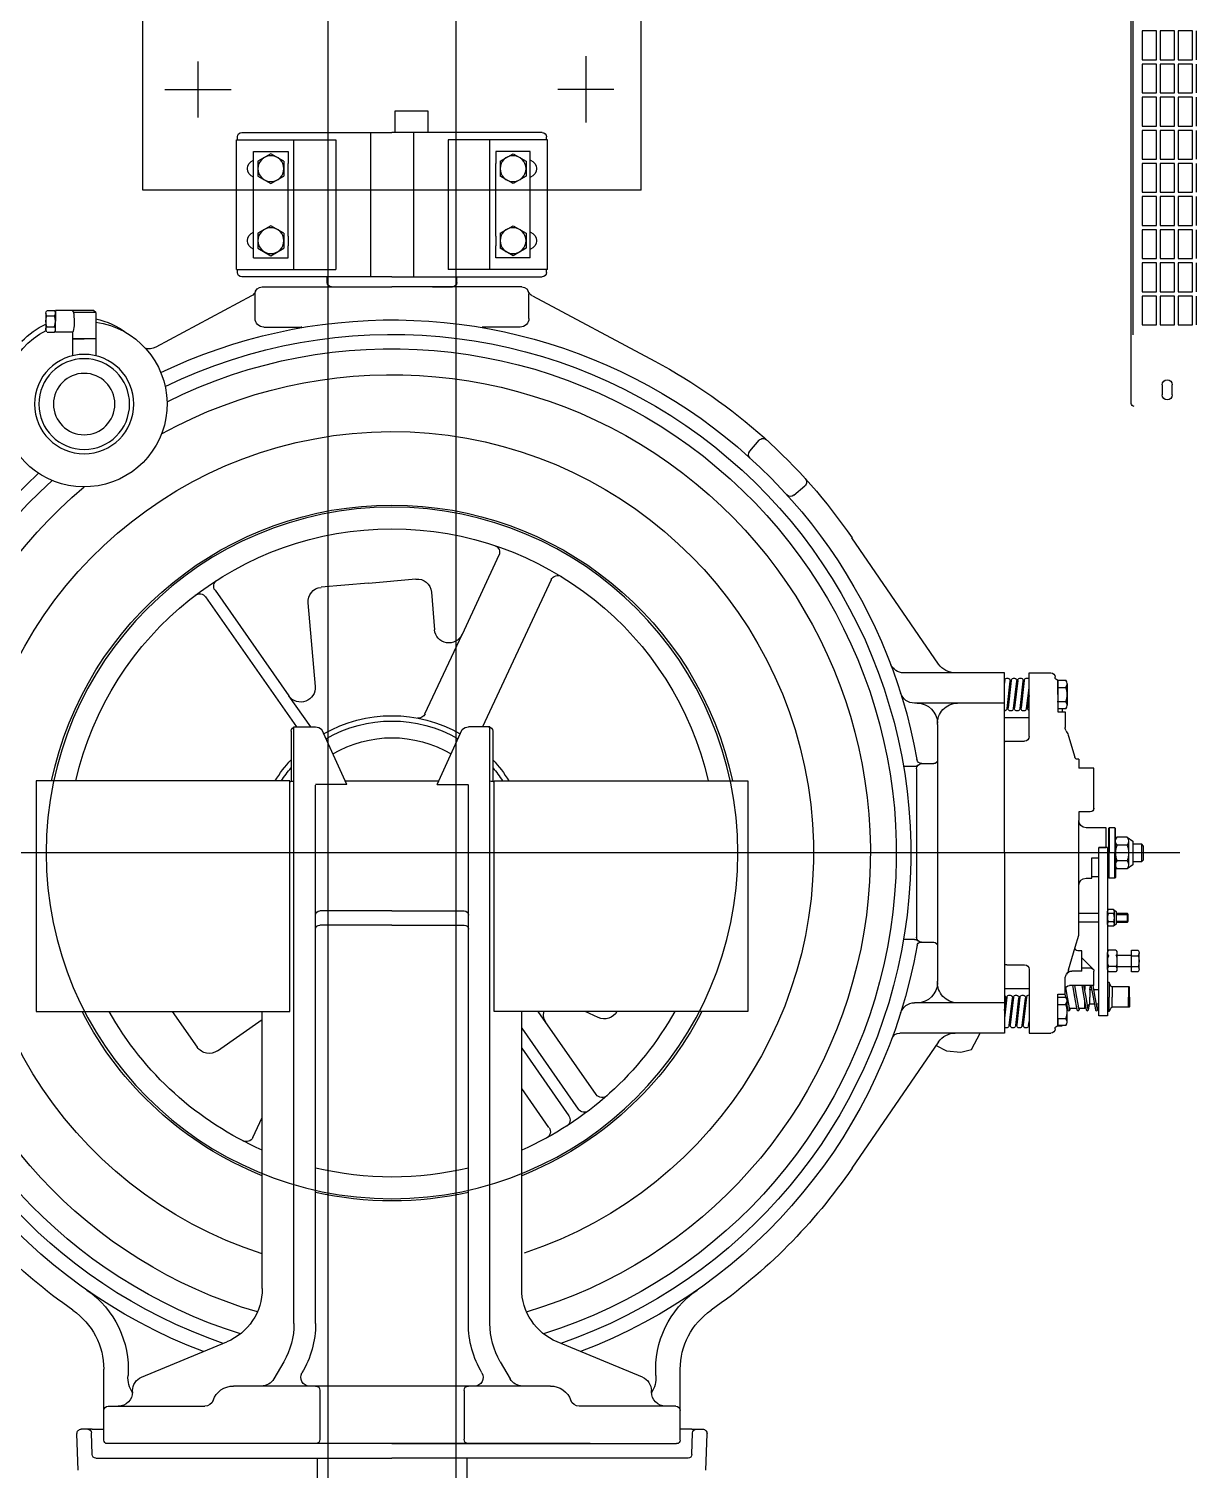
# Model space of a CAD drawing. Extents: x -678900 to 2378000, y 0 to 1840591.
# Drawn here: x -122573 to -121763, y 694482 to 695483 of the extents above; entities that cross this region are included whole.
import ezdxf

# ---------------------------------------------------------------- set-up
doc = ezdxf.new("R2010")
doc.units = 0
doc.header["$LTSCALE"] = 1000
doc.header["$MEASUREMENT"] = 0
doc.linetypes.add('DASH', pattern=[0.35, 0.25, -0.1])
for name, color, linetype in [('AE-ELEV-4', 251, 'CONTINUOUS'), ('AE-HDWR-COVR', 8, 'CONTINUOUS'), ('C-XREF-INT', 7, 'CONTINUOUS')]:
    doc.layers.add(name, color=color, linetype=linetype)

# ---------------------------------------------------------------- blocks, each defined once
blk = doc.blocks.new('冲顶')
at = {"layer": 'AE-ELEV-4'}
for p, q in [((1333804.9, 856099.9), (1333804.9, 858599.9)), ((1333893.9, 858599.9), (1333893.9, 856099.9))]:
    blk.add_line(p, q, dxfattribs=at)
at = {"layer": 'AE-ELEV-4', "linetype": 'Continuous'}
for p, q in [((1333336.4, 857951.9), (1333336.4, 858497.9)), ((1333335.4, 858447.5), (1333335.4, 857999.5)), ((1333291.4, 858210.5), (1333291.4, 858190.5)), ((1333293.9, 858210.5), (1333303.9, 858210.5)), ((1333293.9, 858190.5), (1333293.9, 858210.5)), ((1333303.9, 858210.5), (1333303.9, 858190.5)), ((1333306.4, 858210.5), (1333316.4, 858210.5)), ((1333306.4, 858190.5), (1333306.4, 858210.5)), ((1333316.4, 858210.5), (1333316.4, 858190.5)), ((1333318.9, 858210.5), (1333328.9, 858210.5)), ((1333318.9, 858190.5), (1333318.9, 858210.5)), ((1333328.9, 858210.5), (1333328.9, 858190.5)), ((1333291.4, 858187.5), (1333291.4, 858167.5)), ((1333303.9, 858190.5), (1333293.9, 858190.5)), ((1333293.9, 858187.5), (1333303.9, 858187.5)), ((1333293.9, 858167.5), (1333293.9, 858187.5)), ((1333303.9, 858187.5), (1333303.9, 858167.5)), ((1333316.4, 858190.5), (1333306.4, 858190.5)), ((1333306.4, 858187.5), (1333316.4, 858187.5)), ((1333306.4, 858167.5), (1333306.4, 858187.5)), ((1333316.4, 858187.5), (1333316.4, 858167.5)), ((1333328.9, 858190.5), (1333318.9, 858190.5)), ((1333318.9, 858187.5), (1333328.9, 858187.5)), ((1333318.9, 858167.5), (1333318.9, 858187.5)), ((1333328.9, 858187.5), (1333328.9, 858167.5)), ((1333291.4, 858164.5), (1333291.4, 858144.5)), ((1333303.9, 858167.5), (1333293.9, 858167.5)), ((1333293.9, 858164.5), (1333303.9, 858164.5)), ((1333293.9, 858144.5), (1333293.9, 858164.5)), ((1333303.9, 858164.5), (1333303.9, 858144.5)), ((1333316.4, 858167.5), (1333306.4, 858167.5)), ((1333306.4, 858164.5), (1333316.4, 858164.5)), ((1333306.4, 858144.5), (1333306.4, 858164.5)), ((1333316.4, 858164.5), (1333316.4, 858144.5)), ((1333328.9, 858167.5), (1333318.9, 858167.5)), ((1333318.9, 858164.5), (1333328.9, 858164.5)), ((1333318.9, 858144.5), (1333318.9, 858164.5)), ((1333328.9, 858164.5), (1333328.9, 858144.5)), ((1333291.4, 858141.5), (1333291.4, 858121.5)), ((1333303.9, 858144.5), (1333293.9, 858144.5)), ((1333293.9, 858141.5), (1333303.9, 858141.5)), ((1333293.9, 858121.5), (1333293.9, 858141.5)), ((1333303.9, 858141.5), (1333303.9, 858121.5)), ((1333316.4, 858144.5), (1333306.4, 858144.5)), ((1333306.4, 858141.5), (1333316.4, 858141.5)), ((1333306.4, 858121.5), (1333306.4, 858141.5)), ((1333316.4, 858141.5), (1333316.4, 858121.5)), ((1333328.9, 858144.5), (1333318.9, 858144.5)), ((1333318.9, 858141.5), (1333328.9, 858141.5)), ((1333318.9, 858121.5), (1333318.9, 858141.5)), ((1333328.9, 858141.5), (1333328.9, 858121.5)), ((1333303.9, 858121.5), (1333293.9, 858121.5)), ((1333316.4, 858121.5), (1333306.4, 858121.5)), ((1333328.9, 858121.5), (1333318.9, 858121.5)), ((1333291.4, 858118.5), (1333291.4, 858098.5)), ((1333293.9, 858118.5), (1333303.9, 858118.5)), ((1333293.9, 858098.5), (1333293.9, 858118.5)), ((1333303.9, 858118.5), (1333303.9, 858098.5)), ((1333306.4, 858118.5), (1333316.4, 858118.5)), ((1333306.4, 858098.5), (1333306.4, 858118.5)), ((1333316.4, 858118.5), (1333316.4, 858098.5)), ((1333318.9, 858118.5), (1333328.9, 858118.5)), ((1333318.9, 858098.5), (1333318.9, 858118.5)), ((1333328.9, 858118.5), (1333328.9, 858098.5)), ((1333291.4, 858095.5), (1333291.4, 858075.5)), ((1333303.9, 858098.5), (1333293.9, 858098.5)), ((1333293.9, 858095.5), (1333303.9, 858095.5)), ((1333293.9, 858075.5), (1333293.9, 858095.5)), ((1333303.9, 858095.5), (1333303.9, 858075.5)), ((1333316.4, 858098.5), (1333306.4, 858098.5)), ((1333306.4, 858095.5), (1333316.4, 858095.5)), ((1333306.4, 858075.5), (1333306.4, 858095.5)), ((1333316.4, 858095.5), (1333316.4, 858075.5)), ((1333328.9, 858098.5), (1333318.9, 858098.5)), ((1333318.9, 858095.5), (1333328.9, 858095.5)), ((1333318.9, 858075.5), (1333318.9, 858095.5)), ((1333328.9, 858095.5), (1333328.9, 858075.5)), ((1333291.4, 858072.5), (1333291.4, 858052.5)), ((1333303.9, 858075.5), (1333293.9, 858075.5)), ((1333293.9, 858072.5), (1333303.9, 858072.5)), ((1333293.9, 858052.5), (1333293.9, 858072.5)), ((1333303.9, 858072.5), (1333303.9, 858052.5)), ((1333316.4, 858075.5), (1333306.4, 858075.5)), ((1333306.4, 858072.5), (1333316.4, 858072.5)), ((1333306.4, 858052.5), (1333306.4, 858072.5)), ((1333316.4, 858072.5), (1333316.4, 858052.5)), ((1333328.9, 858075.5), (1333318.9, 858075.5)), ((1333318.9, 858072.5), (1333328.9, 858072.5)), ((1333318.9, 858052.5), (1333318.9, 858072.5)), ((1333328.9, 858072.5), (1333328.9, 858052.5)), ((1333303.9, 858052.5), (1333293.9, 858052.5)), ((1333316.4, 858052.5), (1333306.4, 858052.5)), ((1333328.9, 858052.5), (1333318.9, 858052.5)), ((1333291.4, 858049.5), (1333291.4, 858029.5)), ((1333293.9, 858049.5), (1333303.9, 858049.5)), ((1333293.9, 858029.5), (1333293.9, 858049.5)), ((1333303.9, 858049.5), (1333303.9, 858029.5)), ((1333306.4, 858049.5), (1333316.4, 858049.5)), ((1333306.4, 858029.5), (1333306.4, 858049.5)), ((1333316.4, 858049.5), (1333316.4, 858029.5)), ((1333318.9, 858049.5), (1333328.9, 858049.5)), ((1333318.9, 858029.5), (1333318.9, 858049.5)), ((1333328.9, 858049.5), (1333328.9, 858029.5)), ((1333291.4, 858026.5), (1333291.4, 858006.5)), ((1333303.9, 858029.5), (1333293.9, 858029.5)), ((1333293.9, 858026.5), (1333303.9, 858026.5)), ((1333293.9, 858006.5), (1333293.9, 858026.5)), ((1333303.9, 858026.5), (1333303.9, 858006.5)), ((1333316.4, 858029.5), (1333306.4, 858029.5)), ((1333306.4, 858026.5), (1333316.4, 858026.5)), ((1333306.4, 858006.5), (1333306.4, 858026.5)), ((1333316.4, 858026.5), (1333316.4, 858006.5)), ((1333328.9, 858029.5), (1333318.9, 858029.5)), ((1333318.9, 858026.5), (1333328.9, 858026.5)), ((1333318.9, 858006.5), (1333318.9, 858026.5)), ((1333328.9, 858026.5), (1333328.9, 858006.5)), ((1333303.9, 858006.5), (1333293.9, 858006.5)), ((1333316.4, 858006.5), (1333306.4, 858006.5)), ((1333328.9, 858006.5), (1333318.9, 858006.5)), ((1333307.9, 857957.9), (1333307.9, 857964.9)), ((1333314.9, 857964.9), (1333314.9, 857957.9))]:
    blk.add_line(p, q, dxfattribs=at)
at = {"layer": 'AE-ELEV-4', "ltscale": 0.25}
for p, q in [((1333676.4, 858099.9), (1333676.4, 858249.9)), ((1334022.4, 858099.9), (1334022.4, 858249.9)), ((1333714.9, 858192.9), (1333714.9, 858146.9)), ((1333984, 858150.5), (1333984, 858189.3)), ((1333695.5, 858169.9), (1333734.3, 858169.9)), ((1334007, 858169.9), (1333961, 858169.9)), ((1333824.4, 858154.9), (1333847.4, 858154.9)), ((1333824.4, 858139.9), (1333824.4, 858154.9)), ((1333847.4, 858154.9), (1333847.4, 858139.9)), ((1333847.4, 858154.9), (1333847.4, 858139.9)), ((1333741.4, 858134.9), (1333810.4, 858134.9)), ((1333741.4, 858129.9), (1333741.4, 858134.9)), ((1333742.2, 858134.9), (1333742.2, 858136.9)), ((1333742.2, 858134.9), (1333742.2, 858136.9)), ((1333745.2, 858139.9), (1333832.4, 858139.9)), ((1333745.2, 858139.9), (1333849.4, 858139.9)), ((1333781.4, 858129.9), (1333781.4, 858134.9)), ((1333810.4, 858134.9), (1333810.4, 858118.1)), ((1333834.4, 858139.9), (1333834.4, 858039.9)), ((1333953.7, 858139.9), (1333849.4, 858139.9)), ((1333864.4, 858139.9), (1333864.4, 858039.9)), ((1333953.7, 858139.9), (1333866.4, 858139.9)), ((1333953.7, 858139.9), (1333866.4, 858139.9)), ((1333888.4, 858134.9), (1333888.4, 858118.1)), ((1333957.4, 858134.9), (1333888.4, 858134.9)), ((1333917.4, 858129.9), (1333917.4, 858134.9)), ((1333956.7, 858134.9), (1333956.7, 858136.9)), ((1333956.7, 858134.9), (1333956.7, 858136.9)), ((1333956.7, 858134.9), (1333956.7, 858136.9)), ((1333957.4, 858129.9), (1333957.4, 858134.9)), ((1333741.4, 858044.9), (1333741.4, 858129.9)), ((1333753.4, 858052.9), (1333753.4, 858126.9)), ((1333753.4, 858126.9), (1333772.4, 858126.9)), ((1333765.4, 858125.3), (1333756.4, 858120.1)), ((1333774.4, 858120.1), (1333765.4, 858125.3)), ((1333772.4, 858126.9), (1333777.4, 858126.9)), ((1333777.4, 858126.9), (1333777.4, 858118.4)), ((1333781.4, 858044.9), (1333781.4, 858129.9)), ((1333810.4, 858124.2), (1333810.4, 858044.9)), ((1333888.4, 858124.2), (1333888.4, 858044.9)), ((1333888.4, 858124.2), (1333888.4, 858044.9)), ((1333917.4, 858044.9), (1333917.4, 858129.9)), ((1333921.4, 858126.9), (1333921.4, 858118.4)), ((1333926.4, 858126.9), (1333921.4, 858126.9)), ((1333924.4, 858120.1), (1333933.4, 858125.3)), ((1333945.4, 858126.9), (1333926.4, 858126.9)), ((1333933.4, 858125.3), (1333942.4, 858120.1)), ((1333945.4, 858052.9), (1333945.4, 858126.9)), ((1333945.4, 858052.9), (1333945.4, 858126.9)), ((1333945.4, 858052.9), (1333945.4, 858126.9)), ((1333957.4, 858044.9), (1333957.4, 858129.9)), ((1333957.4, 858044.9), (1333957.4, 858129.9)), ((1333756.4, 858120.1), (1333756.4, 858109.7)), ((1333774.4, 858120.1), (1333774.4, 858109.7)), ((1333777.4, 858111.7), (1333777.4, 858118.4)), ((1333777.4, 858068.1), (1333777.4, 858111.7)), ((1333921.4, 858111.7), (1333921.4, 858118.4)), ((1333921.4, 858068.1), (1333921.4, 858111.7)), ((1333921.4, 858068.1), (1333921.4, 858111.7)), ((1333924.4, 858120.1), (1333924.4, 858109.7)), ((1333942.4, 858120.1), (1333942.4, 858109.7)), ((1333756.4, 858109.7), (1333765.4, 858104.5)), ((1333765.4, 858104.5), (1333774.4, 858109.7)), ((1333933.4, 858104.5), (1333924.4, 858109.7)), ((1333942.4, 858109.7), (1333933.4, 858104.5)), ((1333676.4, 858099.9), (1334022.4, 858099.9)), ((1333765.4, 858075.3), (1333756.4, 858070.1)), ((1333774.4, 858070.1), (1333765.4, 858075.3)), ((1333924.4, 858070.1), (1333933.4, 858075.3)), ((1333933.4, 858075.3), (1333942.4, 858070.1)), ((1333756.4, 858070.1), (1333756.4, 858059.7)), ((1333774.4, 858070.1), (1333774.4, 858059.7)), ((1333777.4, 858068.1), (1333777.4, 858061.4)), ((1333777.4, 858052.9), (1333777.4, 858061.4)), ((1333921.4, 858068.1), (1333921.4, 858061.4)), ((1333921.4, 858052.9), (1333921.4, 858061.4)), ((1333921.4, 858052.9), (1333921.4, 858061.4)), ((1333924.4, 858070.1), (1333924.4, 858059.7)), ((1333942.4, 858070.1), (1333942.4, 858059.7)), ((1333753.4, 858052.9), (1333772.4, 858052.9)), ((1333756.4, 858059.7), (1333765.4, 858054.5)), ((1333765.4, 858054.5), (1333774.4, 858059.7)), ((1333772.4, 858052.9), (1333777.4, 858052.9)), ((1333926.4, 858052.9), (1333921.4, 858052.9)), ((1333926.4, 858052.9), (1333921.4, 858052.9)), ((1333933.4, 858054.5), (1333924.4, 858059.7)), ((1333945.4, 858052.9), (1333926.4, 858052.9)), ((1333942.4, 858059.7), (1333933.4, 858054.5)), ((1333741.4, 858044.9), (1333810.4, 858044.9)), ((1333742.2, 858042.9), (1333742.2, 858044.9)), ((1333742.2, 858042.9), (1333742.2, 858044.9)), ((1333957.4, 858044.9), (1333888.4, 858044.9)), ((1333957.4, 858044.9), (1333888.4, 858044.9)), ((1333956.7, 858042.9), (1333956.7, 858044.9)), ((1333956.7, 858042.9), (1333956.7, 858044.9)), ((1333832.4, 858039.9), (1333745.2, 858039.9)), ((1333849.4, 858039.9), (1333745.2, 858039.9)), ((1333759.4, 858032.9), (1333849.4, 858032.9)), ((1333799.4, 858032.9), (1333849.4, 858032.9)), ((1333804.4, 858035.9), (1333804.4, 858039.9)), ((1333821.4, 858032.9), (1333807.4, 858032.9)), ((1333814.4, 858032.9), (1333849.4, 858032.9)), ((1333849.4, 858039.9), (1333953.7, 858039.9)), ((1333899.4, 858032.9), (1333849.4, 858032.9)), ((1333939.4, 858032.9), (1333849.4, 858032.9)), ((1333866.4, 858039.9), (1333953.7, 858039.9)), ((1333884.4, 858032.9), (1333874.4, 858032.9)), ((1333894.4, 858035.9), (1333894.4, 858039.9)), ((1333752, 858026.6), (1333667.1, 857981.3)), ((1333754.4, 858010.9), (1333754.4, 858027.9)), ((1333944.4, 858010.9), (1333944.4, 858027.9)), ((1333946.8, 858026.6), (1334013.3, 857991.1)), ((1334055, 858015), (1334056.5, 858016.5)), ((1334055, 858015), (1334070.2, 858015)), ((1334055, 858015), (1334055, 858008.4)), ((1334056.5, 858016.5), (1334083, 858016.5)), ((1334069.7, 858008.5), (1334070, 858014)), ((1334070, 858014), (1334070.4, 858015.6)), ((1334070.4, 858015.6), (1334071, 858016.4)), ((1334071, 858016.5), (1334071, 858016.4)), ((1334083, 858016.5), (1334083, 858009)), ((1334083, 858005.4), (1334083, 858014.6)), ((1334088.8, 858016.5), (1334083.7, 858016.5)), ((1334088.8, 858012.7), (1334083.7, 858012.7)), ((1334089.5, 858014.6), (1334089.5, 858003.3)), ((1333760.4, 858004.9), (1333786.9, 858004.9)), ((1333786.9, 858004.9), (1333786.7, 858004.8)), ((1333938.4, 858004.9), (1333911.9, 858004.9)), ((1333911.9, 858004.9), (1333912.1, 858004.8)), ((1334055, 858008.4), (1334055, 857996.8)), ((1334069.8, 858005.9), (1334069.7, 858008.5)), ((1334070.5, 858002), (1334069.8, 858005.9)), ((1334071, 858001.5), (1334070.5, 858002)), ((1334071, 858001.5), (1334071, 857996.8)), ((1334071, 858001.5), (1334083, 858001.5)), ((1334083, 858001.5), (1334083, 858009)), ((1334083, 858003.3), (1334083, 858005.4)), ((1334088.8, 858005.2), (1334083.7, 858005.2)), ((1334088.8, 858001.4), (1334083.7, 858001.4)), ((1334055, 857996.8), (1334063, 857996.8)), ((1334055, 857996.8), (1334071, 857996.8)), ((1334055, 857996.8), (1334055, 857985)), ((1334071, 857996.8), (1334063, 857996.8)), ((1334071, 857996.8), (1334071, 857985)), ((1333601.1, 857918.8), (1333594.6, 857926.4)), ((1333570.5, 857888.2), (1333562.9, 857894.7)), ((1333470.1, 857771), (1333530.2, 857858.7)), ((1333775.2, 857846.5), (1333800.8, 857791.5)), ((1333738.9, 857829.6), (1333786.6, 857727.4)), ((1333822, 857821), (1333819.8, 857794.9)), ((1333865.7, 857827.2), (1333832.8, 857830.1)), ((1333865.7, 857827.2), (1333898.6, 857824.3)), ((1333972.2, 857822.3), (1333920.9, 857748.9)), ((1333907.7, 857813.5), (1333902.7, 857755.5)), ((1333978.8, 857817.7), (1333915.6, 857727.4)), ((1333826.5, 857736.4), (1333800.8, 857791.5)), ((1333407.3, 857764.9), (1333392.3, 857764.9)), ((1333407.3, 857755.4), (1333407.3, 857764.9)), ((1333424.4, 857764.9), (1333458.5, 857764.9)), ((1333424.4, 857639.9), (1333424.4, 857764.9)), ((1333458.5, 857764.9), (1333494.2, 857764.9)), ((1333380.9, 857757.3), (1333380.9, 857742.5)), ((1333381.8, 857759.7), (1333387.3, 857759.7)), ((1333387.3, 857754.8), (1333381.8, 857754.8)), ((1333387.3, 857759.9), (1333384.3, 857759.8)), ((1333384.3, 857759.8), (1333384.3, 857759.7)), ((1333387.3, 857755.4), (1333387.3, 857759.9)), ((1333387.3, 857759.7), (1333387.3, 857740.1)), ((1333387.3, 857749.9), (1333387.3, 857755.4)), ((1333407.3, 857744.4), (1333407.3, 857755.4)), ((1333409, 857740.1), (1333407.3, 857754.5)), ((1333409, 857740.1), (1333407.3, 857754.5)), ((1333410.6, 857759.7), (1333412.9, 857740.7)), ((1333411, 857756.8), (1333411.3, 857759.7)), ((1333413.6, 857740.1), (1333411.3, 857759.1)), ((1333413.6, 857740.1), (1333411.3, 857759.1)), ((1333415.1, 857759.7), (1333417.4, 857740.7)), ((1333415.5, 857756.8), (1333415.8, 857759.7)), ((1333418.1, 857740.1), (1333415.8, 857759.1)), ((1333418.1, 857740.1), (1333415.8, 857759.1)), ((1333419.7, 857759.7), (1333421.9, 857740.7)), ((1333420, 857756.8), (1333420.4, 857759.7)), ((1333422.6, 857740.1), (1333420.4, 857759.1)), ((1333424.2, 857759.7), (1333424.5, 857756.8)), ((1333387.3, 857745), (1333381.8, 857745)), ((1333387.3, 857749.9), (1333387.3, 857744.4)), ((1333387.3, 857744.4), (1333387.3, 857737.9)), ((1333407.3, 857749.3), (1333408.4, 857740.7)), ((1333407.3, 857733.9), (1333407.3, 857744.4)), ((1333407.3, 857720.7), (1333407.3, 857744.4)), ((1333408.4, 857740.1), (1333408.7, 857743)), ((1333412.9, 857740.1), (1333413.2, 857743)), ((1333417.4, 857740.1), (1333417.7, 857743)), ((1333421.9, 857740.1), (1333422.3, 857743)), ((1333424.4, 857743.9), (1333486.9, 857743.9)), ((1333905.8, 857727.4), (1333920.9, 857748.9)), ((1333387.3, 857740.1), (1333381.8, 857740.1)), ((1333382.3, 857737.9), (1333382.3, 857726.9)), ((1333387.3, 857737.9), (1333382.3, 857737.9)), ((1333384.3, 857740.1), (1333384.3, 857737.8)), ((1333424.4, 857733.9), (1333407.3, 857733.9)), ((1333380, 857721), (1333375.6, 857706.3)), ((1333381.6, 857724.6), (1333381.3, 857724)), ((1333470.9, 857729), (1333470.9, 857550.8)), ((1333779.4, 857724.4), (1333779.4, 857689.5)), ((1333781.4, 857685.9), (1333781.4, 857727.4)), ((1333781.4, 857727.4), (1333796.4, 857727.4)), ((1333818.1, 857687.4), (1333800.7, 857725.6)), ((1333880.7, 857687.4), (1333898.2, 857725.6)), ((1333917.4, 857727.4), (1333902.4, 857727.4)), ((1333917.4, 857695.9), (1333917.4, 857727.4)), ((1333919.4, 857724.4), (1333919.4, 857689.5)), ((1333422.7, 857717.6), (1333410.4, 857717.6)), ((1333372.8, 857704.9), (1333373.7, 857704.9)), ((1333372.8, 857704.9), (1333372.8, 857699.3)), ((1333372.8, 857702.1), (1333372.8, 857698.8)), ((1333481.9, 857701.9), (1333473.4, 857701.9)), ((1333779.4, 857709.9), (1333779.4, 857689.5)), ((1333779.4, 857709.9), (1333779.4, 857689.5)), ((1333362.3, 857698.8), (1333372.8, 857698.8)), ((1333362.3, 857670.2), (1333362.3, 857698.8)), ((1333485.4, 857698.4), (1333485.4, 857579.6)), ((1333486.8, 857699.9), (1333494.5, 857699.9)), ((1333917.4, 857313.3), (1333917.4, 857695.9)), ((1333602.4, 857689.9), (1333602.4, 857529.9)), ((1333604.4, 857689.9), (1333602.4, 857689.9)), ((1333778.6, 857689.9), (1333604.4, 857689.9)), ((1333778.6, 857529.9), (1333778.6, 857689.9)), ((1333781.4, 857313.3), (1333781.4, 857685.9)), ((1333818.1, 857687.4), (1333796.4, 857687.4)), ((1333796.4, 857313.3), (1333796.4, 857686.9)), ((1333881.9, 857689.9), (1333816.6, 857689.9)), ((1333880.7, 857687.4), (1333902.4, 857687.4)), ((1333902.4, 857313.3), (1333902.4, 857686.9)), ((1333920.3, 857689.9), (1334094.4, 857689.9)), ((1333920.3, 857529.9), (1333920.3, 857689.9)), ((1334094.4, 857689.9), (1334096.4, 857689.9)), ((1334096.4, 857689.9), (1334096.4, 857529.9)), ((1333364.8, 857668.4), (1333372.8, 857668.4)), ((1333372.8, 857668.4), (1333372.8, 857662.4)), ((1333372.8, 857600.9), (1333372.8, 857662.4)), ((1333339.3, 857650.9), (1333335.3, 857648.1)), ((1333339.3, 857650.9), (1333346.3, 857650.9)), ((1333347.3, 857656.9), (1333347.8, 857657.4)), ((1333347.3, 857646.4), (1333347.3, 857656.9)), ((1333347.8, 857657.4), (1333351.8, 857657.4)), ((1333347.8, 857657.4), (1333347.8, 857639.9)), ((1333351.8, 857657.4), (1333351.8, 857639.9)), ((1333351.8, 857657.4), (1333352.3, 857656.9)), ((1333352.3, 857656.9), (1333352.3, 857646.4)), ((1333353.8, 857657.4), (1333367.8, 857657.4)), ((1333353.8, 857646.4), (1333353.8, 857657.4)), ((1333327.8, 857644.7), (1333329, 857645.9)), ((1333327.8, 857635.1), (1333327.8, 857644.7)), ((1333329, 857645.9), (1333335.3, 857645.9)), ((1333329, 857633.9), (1333329, 857645.9)), ((1333335.3, 857648.1), (1333335.3, 857631.7)), ((1333338.3, 857648.1), (1333338.3, 857631.7)), ((1333339.3, 857645.4), (1333346.3, 857645.4)), ((1333347.3, 857631.7), (1333347.3, 857648.1)), ((1333347.3, 857639.9), (1333347.3, 857646.4)), ((1333352.3, 857646.4), (1333352.3, 857639.9)), ((1333352.8, 857643.8), (1333352.8, 857631.8)), ((1333352.8, 857643.8), (1333358.8, 857643.8)), ((1333353.8, 857643.8), (1333353.8, 857646.4)), ((1333358.8, 857643.8), (1333353.8, 857643.8)), ((1333358.8, 857639.9), (1333358.8, 857643.8)), ((1333358.8, 857631.8), (1333358.8, 857643.8)), ((1333302.8, 857639.9), (1334396.1, 857639.9)), ((1333329, 857633.9), (1333327.8, 857635.1)), ((1333335.3, 857633.9), (1333329, 857633.9)), ((1333335.3, 857631.7), (1333339.3, 857628.9)), ((1333339.3, 857634.4), (1333346.3, 857634.4)), ((1333347.3, 857639.9), (1333347.3, 857633.4)), ((1333347.3, 857633.4), (1333347.3, 857622.9)), ((1333347.8, 857622.4), (1333347.8, 857639.9)), ((1333351.8, 857622.4), (1333351.8, 857639.9)), ((1333352.3, 857633.4), (1333352.3, 857639.9)), ((1333352.3, 857622.9), (1333352.3, 857633.4)), ((1333352.8, 857631.8), (1333352.8, 857598.9)), ((1333358.8, 857638.4), (1333358.8, 857639.9)), ((1333358.8, 857633.4), (1333358.8, 857638.4)), ((1333363.8, 857636.6), (1333358.8, 857636.6)), ((1333358.8, 857623.6), (1333358.8, 857633.4)), ((1333358.8, 857613.8), (1333358.8, 857631.8)), ((1333363.8, 857623.6), (1333363.8, 857636.6)), ((1333424.4, 857639.9), (1333424.4, 857545.9)), ((1333339.3, 857628.9), (1333346.3, 857628.9)), ((1333347.3, 857622.9), (1333347.8, 857622.4)), ((1333347.8, 857622.4), (1333351.8, 857622.4)), ((1333351.8, 857622.4), (1333352.3, 857622.9)), ((1333363.8, 857623.6), (1333358.8, 857623.6)), ((1333363.8, 857622.4), (1333363.8, 857623.6)), ((1333367.8, 857622.4), (1333363.8, 857622.4)), ((1333358.8, 857602.9), (1333358.8, 857613.8)), ((1333358.8, 857598.9), (1333358.8, 857602.9)), ((1333372.8, 857588.9), (1333372.8, 857600.9)), ((1333338.5, 857597.3), (1333339.1, 857597.9)), ((1333338.5, 857592.5), (1333338.5, 857597.3)), ((1333346.8, 857597.3), (1333338.5, 857597.3)), ((1333339.1, 857591.9), (1333338.5, 857592.5)), ((1333346.8, 857592.5), (1333338.5, 857592.5)), ((1333339.1, 857591.9), (1333339.1, 857597.9)), ((1333339.1, 857597.9), (1333346.8, 857597.9)), ((1333346.8, 857591.9), (1333339.1, 857591.9)), ((1333348.8, 857600.7), (1333346.8, 857599.2)), ((1333346.8, 857599.2), (1333346.8, 857590.6)), ((1333348.3, 857599.2), (1333348.3, 857590.6)), ((1333348.8, 857600.7), (1333352.2, 857600.7)), ((1333348.8, 857597.8), (1333352.2, 857597.8)), ((1333348.8, 857592), (1333352.2, 857592)), ((1333352.8, 857590.6), (1333352.8, 857599.2)), ((1333352.8, 857598.9), (1333352.8, 857590.9)), ((1333352.8, 857590.9), (1333352.8, 857586.9)), ((1333358.8, 857590.9), (1333358.8, 857598.9)), ((1333358.8, 857597.9), (1333372.8, 857597.9)), ((1333358.8, 857591.9), (1333372.8, 857591.9)), ((1333358.8, 857572.4), (1333358.8, 857590.9)), ((1333372.8, 857591.9), (1333372.6, 857591.9)), ((1333849.4, 857599.7), (1333799.4, 857599.7)), ((1333849.4, 857599.7), (1333899.4, 857599.7)), ((1333346.8, 857590.6), (1333348.8, 857589.1)), ((1333348.8, 857589.1), (1333352.2, 857589.1)), ((1333352.8, 857586.9), (1333352.8, 857579.9)), ((1333372.8, 857582.9), (1333372.8, 857588.9)), ((1333375.3, 857574.5), (1333372.8, 857582.9)), ((1333849.4, 857589.9), (1333799.4, 857589.9)), ((1333849.4, 857589.9), (1333899.4, 857589.9)), ((1333336.3, 857572.4), (1333331.7, 857572.4)), ((1333336.3, 857557.4), (1333336.3, 857572.4)), ((1333347, 857572.4), (1333352.1, 857572.4)), ((1333352.8, 857579.9), (1333352.8, 857572.4)), ((1333352.8, 857572.4), (1333352.8, 857565.2)), ((1333358.8, 857565.2), (1333358.8, 857572.4)), ((1333370.8, 857557.9), (1333370.8, 857571.9)), ((1333370.8, 857571.9), (1333373.4, 857571.9)), ((1333380, 857558.8), (1333375.3, 857574.5)), ((1333482.6, 857577.9), (1333473.4, 857577.9)), ((1333486.8, 857579.9), (1333494.5, 857579.9)), ((1333331, 857559.3), (1333331, 857570.5)), ((1333336.3, 857568.6), (1333331.7, 857568.6)), ((1333336.3, 857561.1), (1333331.7, 857561.1)), ((1333336.3, 857560.9), (1333336.3, 857568.9)), ((1333346.3, 857568.9), (1333336.7, 857568.9)), ((1333336.7, 857560.9), (1333346.3, 857560.9)), ((1333346.3, 857570.5), (1333346.3, 857559.3)), ((1333347, 857561.1), (1333352.1, 857561.1)), ((1333352.8, 857559.3), (1333352.8, 857570.5)), ((1333352.8, 857565.2), (1333352.8, 857559.4)), ((1333358.8, 857556.5), (1333358.8, 857565.2)), ((1333362.9, 857559.3), (1333370.8, 857567.2)), ((1333422.7, 857562.2), (1333410.4, 857562.2)), ((1333331.7, 857557.4), (1333336.3, 857557.4)), ((1333347, 857557.4), (1333352.1, 857557.4)), ((1333352.8, 857559.4), (1333352.8, 857558.2)), ((1333352.8, 857558.2), (1333352.8, 857550.9)), ((1333352.8, 857550.9), (1333352.8, 857528.9)), ((1333358.8, 857555), (1333358.8, 857556.5)), ((1333358.8, 857547.9), (1333358.8, 857555)), ((1333362.3, 857547.9), (1333362.3, 857557.9)), ((1333364.3, 857559.9), (1333370.8, 857559.9)), ((1333370.8, 857557.9), (1333377.7, 857557.9)), ((1333381.6, 857555.2), (1333381.3, 857555.8)), ((1333382.3, 857541.9), (1333382.3, 857552.9)), ((1333407.3, 857559.1), (1333407.3, 857535.4)), ((1333337.7, 857546.7), (1333337.9, 857546.9)), ((1333337.7, 857544.8), (1333337.7, 857546.7)), ((1333337.7, 857539.9), (1333337.7, 857544.8)), ((1333337.9, 857546.9), (1333349.7, 857546.9)), ((1333338.2, 857546.9), (1333338.2, 857539.9)), ((1333349.7, 857546.9), (1333349.7, 857539.9)), ((1333350.3, 857547.2), (1333351.8, 857549.9)), ((1333351.8, 857549.9), (1333352.8, 857549.9)), ((1333351.8, 857549.9), (1333351.8, 857539.9)), ((1333358.8, 857544.9), (1333358.8, 857547.9)), ((1333358.8, 857544.9), (1333362.3, 857544.9)), ((1333358.8, 857531.9), (1333358.8, 857544.9)), ((1333361.4, 857539.9), (1333362.8, 857547.9)), ((1333362.3, 857547.9), (1333379.3, 857547.9)), ((1333364.4, 857547.9), (1333362.9, 857539.9)), ((1333364.4, 857547.9), (1333363.7, 857544.5)), ((1333363.8, 857544.9), (1333365.1, 857544.9)), ((1333365.2, 857544.9), (1333364.6, 857547.9)), ((1333364.7, 857547.6), (1333364.6, 857547.9)), ((1333365.1, 857544.9), (1333365.1, 857539.9)), ((1333367.8, 857539.9), (1333369.2, 857547.9)), ((1333367.8, 857539.9), (1333369.2, 857547.9)), ((1333368.7, 857547.6), (1333368.7, 857545.2)), ((1333370.8, 857547.9), (1333369.3, 857539.9)), ((1333370.8, 857547.9), (1333369.3, 857539.9)), ((1333374.2, 857539.9), (1333375.6, 857547.9)), ((1333374.2, 857539.9), (1333375.4, 857546.6)), ((1333377.2, 857547.9), (1333375.7, 857539.9)), ((1333376.1, 857541.9), (1333375.7, 857539.9)), ((1333380.6, 857539.9), (1333381.8, 857546.6)), ((1333382.5, 857541.9), (1333382.1, 857539.9)), ((1333387.3, 857541.9), (1333382.3, 857541.9)), ((1333387.3, 857535.4), (1333387.3, 857541.9)), ((1333407.3, 857545.9), (1333407.3, 857535.4)), ((1333424.4, 857545.9), (1333407.3, 857545.9)), ((1333424.4, 857545.9), (1333424.4, 857534.3)), ((1333337.7, 857539.9), (1333337.7, 857535)), ((1333337.7, 857535.4), (1333337.7, 857535)), ((1333337.7, 857535), (1333337.7, 857533.1)), ((1333337.7, 857535), (1333337.7, 857533.1)), ((1333337.7, 857533.1), (1333337.9, 857532.9)), ((1333337.7, 857533.1), (1333337.9, 857532.9)), ((1333337.9, 857532.9), (1333337.9, 857539.9)), ((1333337.9, 857532.9), (1333349.7, 857532.9)), ((1333338.2, 857532.9), (1333338.2, 857539.9)), ((1333349.7, 857532.9), (1333349.7, 857539.9)), ((1333350.3, 857532.6), (1333351.8, 857529.9)), ((1333351.8, 857529.9), (1333351.8, 857539.9)), ((1333358.8, 857534.9), (1333360.5, 857534.9)), ((1333358.8, 857526.9), (1333358.8, 857531.9)), ((1333359.1, 857534.8), (1333359.8, 857531)), ((1333359.8, 857531.3), (1333361.4, 857539.9)), ((1333362.9, 857539.9), (1333361.3, 857531)), ((1333362, 857534.9), (1333365.1, 857534.9)), ((1333365.1, 857534.9), (1333365.1, 857539.9)), ((1333365.5, 857534.8), (1333366.2, 857531)), ((1333366, 857532.1), (1333366.2, 857531)), ((1333366.2, 857531.3), (1333367.8, 857539.9)), ((1333366.2, 857531.3), (1333367.8, 857539.9)), ((1333366.7, 857533.9), (1333366.2, 857534.4)), ((1333369.3, 857539.9), (1333367.7, 857531)), ((1333369.3, 857539.9), (1333367.7, 857531)), ((1333368.3, 857532.3), (1333368, 857532.7)), ((1333368.7, 857532.1), (1333368.7, 857536.9)), ((1333372.7, 857532.1), (1333368.7, 857532.1)), ((1333372.4, 857532.1), (1333372.6, 857531)), ((1333372.4, 857532.1), (1333372.6, 857531)), ((1333372.6, 857531.3), (1333374.2, 857539.9)), ((1333372.6, 857531.3), (1333374.2, 857539.9)), ((1333375.7, 857539.9), (1333374.1, 857531)), ((1333374.5, 857533.3), (1333374.1, 857531)), ((1333379.1, 857532.1), (1333374.3, 857532.1)), ((1333375.7, 857539.9), (1333375.7, 857539.7)), ((1333378.8, 857532.1), (1333379, 857531)), ((1333379, 857531.3), (1333380.6, 857539.9)), ((1333380.9, 857533.3), (1333380.5, 857531)), ((1333381.1, 857532.1), (1333380.7, 857532.1)), ((1333380.9, 857522.5), (1333380.9, 857537.3)), ((1333387.3, 857539.7), (1333381.8, 857539.7)), ((1333387.3, 857534.8), (1333381.8, 857534.8)), ((1333382.1, 857539.9), (1333382.1, 857539.7)), ((1333387.3, 857520.1), (1333387.3, 857539.7)), ((1333407.3, 857535.4), (1333407.3, 857524.4)), ((1333409.1, 857539.7), (1333411.4, 857520.7)), ((1333409.8, 857539.7), (1333409.5, 857536.8)), ((1333412.1, 857520.1), (1333409.8, 857539.1)), ((1333413.7, 857539.7), (1333415.9, 857520.7)), ((1333413.7, 857539.7), (1333415.9, 857520.7)), ((1333414.4, 857539.7), (1333414, 857536.8)), ((1333416.6, 857520.1), (1333414.4, 857539.1)), ((1333418.2, 857539.7), (1333420.5, 857520.7)), ((1333418.2, 857539.7), (1333420.5, 857520.7)), ((1333418.9, 857539.7), (1333418.5, 857536.8)), ((1333421.1, 857520.1), (1333418.9, 857539.1)), ((1333422.7, 857539.7), (1333424.4, 857525.3)), ((1333422.7, 857539.7), (1333424.4, 857525.3)), ((1333423.4, 857539.7), (1333423.1, 857536.8)), ((1333424.4, 857530.5), (1333423.4, 857539.1)), ((1333424.4, 857535.9), (1333486.9, 857535.9)), ((1333424.4, 857534.3), (1333424.4, 857525.5)), ((1333351.8, 857529.9), (1333352.8, 857529.9)), ((1333352.8, 857528.9), (1333352.8, 857526.9)), ((1333352.8, 857526.9), (1333358.8, 857526.9)), ((1333387.3, 857525), (1333381.8, 857525)), ((1333387.3, 857524.4), (1333387.3, 857519.9)), ((1333407.6, 857520.1), (1333407.2, 857523)), ((1333407.3, 857524.4), (1333407.3, 857514.9)), ((1333411.7, 857523), (1333411.4, 857520.1)), ((1333416.3, 857523), (1333415.9, 857520.1)), ((1333420.8, 857523), (1333420.5, 857520.1)), ((1333424.4, 857525.5), (1333424.4, 857514.9)), ((1333602.4, 857529.9), (1333604.4, 857529.9)), ((1333604.4, 857529.9), (1333778.6, 857529.9)), ((1333706.3, 857525.7), (1333715.3, 857529.9)), ((1333707.7, 857472.2), (1333748, 857529.9)), ((1333759.4, 857337.5), (1333759.4, 857529.9)), ((1333767.6, 857530), (1333767.5, 857529.9)), ((1334094.4, 857529.9), (1333920.3, 857529.9)), ((1333939.4, 857337.5), (1333939.4, 857529.9)), ((1333970.6, 857502.6), (1333939.4, 857524.4)), ((1334001.9, 857529.9), (1333984.5, 857505)), ((1334096.4, 857529.9), (1334094.4, 857529.9)), ((1333381.8, 857520.1), (1333387.3, 857520.1)), ((1333384.3, 857519.9), (1333384.3, 857520.1)), ((1333387.3, 857519.9), (1333384.3, 857519.9)), ((1333407.3, 857514.9), (1333392.3, 857514.9)), ((1333424.4, 857514.9), (1333458.5, 857514.9)), ((1333424.4, 857514.9), (1333458.5, 857514.9)), ((1333447.2, 857503.6), (1333441.2, 857514.9)), ((1333458.5, 857514.9), (1333497, 857514.9)), ((1333759.4, 857518.3), (1333720.1, 857462.1)), ((1333454.6, 857501.6), (1333447.2, 857503.6)), ((1333464.5, 857502.6), (1333454.6, 857501.6)), ((1333471.8, 857506.3), (1333464.5, 857502.6)), ((1333470.1, 857508.8), (1333530.2, 857421.1)), ((1333759.4, 857504.4), (1333726.7, 857457.5)), ((1333740.5, 857449.3), (1333759.4, 857476.4)), ((1333946, 857442.4), (1333939.4, 857456.4)), ((1333675.6, 857276), (1333734.7, 857300.5)), ((1334023.3, 857276), (1333964.1, 857300.5)), ((1333649.4, 857239.9), (1333649.4, 857281.5)), ((1333774.3, 857286.8), (1333767.5, 857274.9)), ((1333924.5, 857286.8), (1333931.4, 857274.9)), ((1334049.4, 857239.9), (1334049.4, 857281.5)), ((1333669.4, 857265.9), (1333669.4, 857266.7)), ((1333739.4, 857269.9), (1333959.4, 857269.9)), ((1333799.4, 857266.9), (1333799.4, 857232.9)), ((1333899.4, 857266.9), (1333899.4, 857232.9)), ((1334029.4, 857265.9), (1334029.4, 857266.7)), ((1333649.4, 857232.4), (1333649.4, 857252.2)), ((1333652.4, 857255.9), (1333719.6, 857255.9)), ((1334046.4, 857255.9), (1333979.2, 857255.9)), ((1334049.4, 857232.4), (1334049.4, 857252.2)), ((1333631.7, 857211.5), (1333630.8, 857236.8)), ((1333641.4, 857239.9), (1333633.8, 857239.9)), ((1333641.3, 857222.3), (1333640.8, 857237.5)), ((1333641.4, 857239.9), (1333649.4, 857239.9)), ((1334057.4, 857239.9), (1334049.4, 857239.9)), ((1334057.4, 857239.9), (1334065, 857239.9)), ((1334057.5, 857222.3), (1334058, 857237.5)), ((1334067.1, 857211.5), (1334068, 857236.8)), ((1333849.4, 857229.9), (1333651.9, 857229.9)), ((1333711.8, 857229.9), (1333987.1, 857229.9)), ((1333849.4, 857229.9), (1334046.9, 857229.9)), ((1333643.8, 857219.9), (1333849.4, 857219.9)), ((1333797.4, 857219.9), (1333797.4, 857197.9)), ((1334055, 857219.9), (1333849.4, 857219.9)), ((1333901.4, 857219.9), (1333901.4, 857197.9))]:
    blk.add_line(p, q, dxfattribs=at)
for centre, radius in [((1333765.4, 858114.9), 9), ((1333933.4, 858114.9), 9), ((1333765.4, 858064.9), 9), ((1333933.4, 858064.9), 9), ((1334063, 857951.5), 34.5), ((1334063, 857951.5), 31.5), ((1334063, 857951.5), 21.3)]:
    blk.add_circle(centre, radius, dxfattribs=at)
at = {"layer": 'AE-ELEV-4'}
blk.add_circle((1333849.4, 857639.9), 240, dxfattribs=at)
at = {"layer": 'AE-ELEV-4', "ltscale": 0.25}
for centre, radius, start, end in [((1333745.2, 858136.9), 3, 90, 180), ((1333745.2, 858136.9), 3, 90, 180), ((1333953.7, 858136.9), 3, 0, 90), ((1333953.7, 858136.9), 3, 0, 90), ((1333953.7, 858136.9), 3, 0, 90), ((1333755.4, 858114.9), 6.25, 108.8566, 251.1434), ((1333943.4, 858114.9), 6.25, 288.8566, 71.1434), ((1333755.4, 858064.9), 6.25, 108.8566, 251.1434), ((1333943.4, 858064.9), 6.25, 288.8566, 71.1434), ((1333745.2, 858042.9), 3, 180, 270), ((1333745.2, 858042.9), 3, 180, 270), ((1333953.7, 858042.9), 3, 270, 0), ((1333953.7, 858042.9), 3, 270, 0), ((1333759.4, 858027.9), 5, 90, 180), ((1333807.4, 858035.9), 3, 180, 270), ((1333891.4, 858035.9), 3, 270, 0), ((1333939.4, 858027.9), 5, 0, 90), ((1333749.2, 858031.9), 6, 298.1066, 338.6779), ((1333949.7, 858031.9), 6, 201.3221, 241.8934), ((1334085.9, 858014.6), 2.87, 139.1176, 220.8824), ((1334094.3, 858009), 11.2, 160.4342, 199.5658), ((1334086.7, 858014.6), 2.87, 319.1176, 40.8824), ((1334078.3, 858009), 11.2, 340.4342, 19.5658), ((1333849.4, 857639.9), 370, 64.3066, 169.9004), ((1333760.4, 858010.9), 6, 180, 270), ((1333784.1, 858010.2), 6, 280.0118, 296.5651), ((1333914.8, 858010.2), 6, 243.4349, 259.9882), ((1333938.4, 858010.9), 6, 270, 0), ((1334063, 857951.5), 57.5, 97.9975, 62.6796), ((1334066.7, 857956.9), 55, 102.2677, 127.1104), ((1334085.9, 858003.3), 2.87, 141.1316, 220.8824), ((1334085.9, 858003.3), 2.87, 139.1176, 141.1316), ((1334086.7, 858003.3), 2.87, 344.1142, 40.8824), ((1334086.7, 858003.3), 2.87, 319.1176, 344.1142), ((1334066.3, 857956.2), 55.8, 44.1318, 65.3921), ((1333849.4, 857639.9), 360, 64.0715, 188.8862), ((1334018, 857999.9), 10, 241.8934, 287.0605), ((1333849.4, 857639.9), 350, 63.5082, 188.7269), ((1333849.4, 857639.9), 387, 118.1066, 145.5738), ((1333849.4, 857639.9), 332, 61.2038, 253.7004), ((1333849.4, 857639.9), 292.5, 287.9202, 251.731), ((1333591.9, 857924.1), 3.5, 41.0065, 132.1778), ((1333598.5, 857916.5), 3.5, 312.2091, 41.0065), ((1333849.4, 857639.9), 360, 288.9908, 47.0609), ((1333565.2, 857897.4), 3.5, 137.8222, 228.9935), ((1333849.4, 857639.9), 332, 286.3408, 49.9562), ((1333849.4, 857639.9), 350, 287.492, 47.6243), ((1333849.4, 857639.9), 350, 287.492, 47.6243), ((1333572.8, 857890.8), 3.5, 228.9935, 317.7909), ((1333849.4, 857639.9), 241.5, 11.9489, 168.0511), ((1333849.4, 857639.9), 225, 12.8392, 167.1608), ((1333779.7, 857848.6), 5, 107.0164, 205), ((1333734.4, 857827.5), 5, 25, 122.9836), ((1333832, 857820.1), 10, 85, 175), ((1333897.7, 857814.3), 10, 355, 85), ((1333968.1, 857825.1), 5, 325, 57.866), ((1333982.9, 857814.8), 5, 52.134, 145), ((1333809.9, 857795.7), 10, 205, 355), ((1333458.5, 857778.9), 14, 270, 325.5738), ((1333494.2, 857774.9), 10, 270, 339.1904), ((1333387.3, 857761.9), 2, 270, 0), ((1333392.3, 857761.9), 3, 90, 180), ((1333408.7, 857759.4), 1.94, 9.1436, 134.7762), ((1333413.2, 857759.4), 1.94, 9.1436, 189.1436), ((1333417.7, 857759.4), 1.94, 9.1436, 189.1436), ((1333422.3, 857759.4), 1.94, 9.1436, 189.1436), ((1333486.9, 857753.9), 10, 270, 342.5424), ((1333912.7, 857754.6), 10, 175, 325), ((1333456.9, 857729.9), 14, 356.2442, 90), ((1333484.9, 857729.9), 14, 90, 180), ((1333406.4, 857740.4), 1.94, 297.4323, 9.1436), ((1333411, 857740.4), 1.94, 189.1436, 9.1436), ((1333415.5, 857740.4), 1.94, 189.1436, 9.1436), ((1333420, 857740.4), 1.94, 189.1436, 9.1436), ((1333424.5, 857740.4), 1.94, 189.1436, 270), ((1333849.4, 857639.9), 95.3, 60.1084, 119.8023), ((1333849.4, 857639.9), 91.6, 59.9863, 120.0137), ((1333831, 857738.5), 5, 205, 278.4187), ((1333395.3, 857716.4), 16, 151.6406, 163.3008), ((1333378.3, 857726.9), 4, 324.8107, 0), ((1333782.4, 857724.4), 3, 90, 180), ((1333796.4, 857721.4), 6, 45, 90), ((1333902.4, 857721.4), 6, 90, 135), ((1333916.4, 857724.4), 3, 0, 90), ((1333410.4, 857720.7), 3.1, 180, 270), ((1333422.7, 857714.5), 3.1, 55.8549, 90), ((1333849.4, 857639.9), 80, 59.1892, 120.8108), ((1333373.7, 857706.9), 2, 270, 343.3008), ((1333473.4, 857704.4), 2.5, 180, 270), ((1333481.7, 857705.4), 3.5, 271.7389, 349.9004), ((1333481.9, 857698.4), 3.5, 0, 90), ((1333486.8, 857703.4), 3.5, 225.5847, 270), ((1333849.4, 857639.9), 95.3, 137.2617, 148.3577), ((1333849.4, 857639.9), 95.3, 31.6423, 42.7383), ((1333849.4, 857639.9), 91.6, 139.813, 146.9293), ((1333849.4, 857639.9), 91.6, 33.0707, 40.187), ((1333781.4, 857683.9), 6, 90, 118.5222), ((1333917.4, 857683.9), 6, 61.4778, 90), ((1333364.8, 857670.9), 2.5, 180, 270), ((1333367.8, 857662.4), 5, 270, 0), ((1333342.5, 857648.1), 4.19, 139.1176, 220.8824), ((1333343.1, 857648.1), 4.19, 319.1176, 40.8824), ((1333354.7, 857639.9), 16.4, 160.4342, 199.5658), ((1333330.8, 857639.9), 16.4, 340.4342, 19.5658), ((1333342.5, 857631.7), 4.19, 139.1176, 220.8824), ((1333343.1, 857631.7), 4.19, 319.1176, 40.8824), ((1333367.8, 857617.4), 5, 0, 90), ((1333350.5, 857599.2), 2.21, 139.1176, 220.8824), ((1333356.9, 857594.9), 8.62, 160.4342, 199.5658), ((1333350.5, 857590.6), 2.21, 139.1176, 220.8824), ((1333350.6, 857599.2), 2.21, 319.1176, 40.8824), ((1333344.1, 857594.9), 8.62, 340.4342, 19.5658), ((1333350.6, 857590.6), 2.21, 319.1176, 40.8824), ((1333799.4, 857596.7), 3, 90, 180), ((1333899.4, 857596.7), 3, 0, 90), ((1333481.9, 857581.4), 3.5, 270, 0), ((1333849.4, 857639.9), 360, 188.8862, 251.0092), ((1333849.4, 857639.9), 350, 188.7269, 252.508), ((1333799.4, 857586.9), 3, 90, 180), ((1333899.4, 857586.9), 3, 0, 90), ((1333333.8, 857570.5), 2.87, 139.1176, 220.8824), ((1333349.2, 857570.5), 2.87, 139.1176, 220.8824), ((1333349.9, 857570.5), 2.87, 319.1176, 40.8824), ((1333373.4, 857573.9), 2, 270, 16.6992), ((1333473.4, 857575.4), 2.5, 90, 180), ((1333482.6, 857575.4), 2.5, 9.9713, 90), ((1333486.8, 857576.4), 3.5, 90, 134.4153), ((1333849.4, 857639.9), 370, 189.9713, 249.2884), ((1333849.4, 857639.9), 370, 290.7116, 350.0287), ((1333342.2, 857564.9), 11.2, 160.4342, 199.5658), ((1333333.8, 857559.3), 2.87, 139.1176, 220.8824), ((1333336.7, 857569.3), 0.4, 180, 270), ((1333336.7, 857560.5), 0.4, 90, 180), ((1333357.5, 857564.9), 11.2, 160.4342, 199.5658), ((1333349.2, 857559.3), 2.87, 139.1176, 220.8824), ((1333341.5, 857564.9), 11.2, 340.4342, 19.5658), ((1333349.9, 857559.3), 2.87, 319.1176, 40.8824), ((1333410.4, 857559.1), 3.1, 90, 180), ((1333422.7, 857565.3), 3.1, 270, 304.1451), ((1333364.3, 857557.9), 2, 90, 180), ((1333377.7, 857553.9), 4, 28.3594, 90), ((1333395.3, 857563.4), 16, 196.6992, 208.3594), ((1333378.3, 857552.9), 4, 0, 35.1893), ((1333456.9, 857549.9), 14, 270, 3.7558), ((1333349.7, 857547.5), 0.6, 270, 330), ((1333379.3, 857544.9), 3, 0, 90), ((1333407.2, 857539.4), 1.94, 9.1436, 90), ((1333411.7, 857539.4), 1.94, 9.1436, 189.1436), ((1333416.3, 857539.4), 1.94, 9.1436, 189.1436), ((1333420.8, 857539.4), 1.94, 9.1436, 189.1436), ((1333425.3, 857539.4), 1.94, 117.4323, 189.1436), ((1333484.9, 857549.9), 14, 180, 270), ((1333349.7, 857532.3), 0.6, 30, 90), ((1333365.1, 857533.3), 1.6, 45, 90), ((1333368.7, 857532.7), 0.6, 225, 270), ((1333486.9, 857525.9), 10, 17.4576, 90), ((1333849.4, 857639.9), 241.5, 207.0962, 248.1196), ((1333849.4, 857639.9), 225, 209.2667, 246.4225), ((1333702, 857534.8), 10, 209.1604, 295), ((1333734.2, 857527.7), 10, 325, 12.6339), ((1333849.4, 857639.9), 225, 293.5775, 330.7333), ((1333849.4, 857639.9), 241.5, 291.8804, 332.9038), ((1333387.3, 857517.9), 2, 0, 90), ((1333392.3, 857517.9), 3, 180, 270), ((1333409.5, 857520.4), 1.94, 189.1436, 9.1436), ((1333414, 857520.4), 1.94, 189.1436, 9.1436), ((1333418.5, 857520.4), 1.94, 189.1436, 9.1436), ((1333423.1, 857520.4), 1.94, 189.1436, 314.7762), ((1333458.5, 857500.9), 14, 34.4262, 90), ((1333497, 857508.9), 6, 20.3897, 90), ((1333976.3, 857510.8), 10, 235, 325), ((1333703.6, 857475.1), 5, 227.0164, 325), ((1333716, 857464.9), 5, 232.134, 325), ((1333730.8, 857454.6), 5, 145, 237.866), ((1333744.5, 857446.4), 5, 145, 242.9836), ((1333950.5, 857444.5), 5, 205, 297.866), ((1333849.4, 857639.9), 387, 214.4262, 235.1044), ((1333849.4, 857639.9), 225, 256.376, 283.624), ((1333849.4, 857639.9), 387, 304.8956, 325.5738), ((1333849.4, 857639.9), 241.5, 257.3226, 282.6774), ((1333599.4, 857281.5), 67, 356.3264, 55.1044), ((1333719.4, 857337.5), 40, 292.5186, 0), ((1333979.4, 857337.5), 40, 180, 247.4814), ((1334099.4, 857281.5), 67, 124.8956, 183.6736), ((1333599.4, 857281.5), 50, 0, 55.1044), ((1334099.4, 857281.5), 50, 124.8956, 180), ((1333728.4, 857313.3), 53, 330, 0), ((1333729.4, 857313.3), 67, 329.1832, 0), ((1333969.4, 857313.3), 67, 180, 210.8168), ((1333970.4, 857313.3), 53, 180, 210), ((1333686.2, 857275.9), 20, 176.3264, 212.5891), ((1333679.4, 857266.7), 10, 112.5186, 180), ((1333758.8, 857279.9), 10, 270, 330), ((1333792.1, 857275.9), 6, 149.1832, 270), ((1333906.7, 857275.9), 6, 270, 30.8168), ((1333940.1, 857279.9), 10, 210, 270), ((1334019.4, 857266.7), 10, 0, 67.4814), ((1334012.6, 857275.9), 20, 327.4109, 3.6736), ((1333659.4, 857265.9), 10, 270, 0), ((1333739.4, 857254.9), 15, 89.9998, 160.5288), ((1333796.4, 857266.9), 3, 0, 90), ((1333902.4, 857266.9), 3, 90, 180), ((1333959.4, 857254.9), 15, 19.4712, 90), ((1334039.4, 857265.9), 10, 180, 270), ((1333652.4, 857252.9), 3, 90, 180), ((1333719.6, 857261.9), 6, 270, 340.5288), ((1333979.2, 857261.9), 6, 199.4712, 270), ((1334046.4, 857252.9), 3, 0, 90), ((1333633.8, 857236.9), 3, 90, 182), ((1333638.3, 857237.4), 2.5, 2, 90), ((1333651.9, 857232.4), 2.5, 180, 270), ((1333796.4, 857232.9), 3, 270, 0), ((1333902.4, 857232.9), 3, 180, 270), ((1334046.9, 857232.4), 2.5, 270, 0), ((1334060.5, 857237.4), 2.5, 90, 178), ((1334065, 857236.9), 3, 358, 90), ((1333643.8, 857222.4), 2.5, 182, 270), ((1334055, 857222.4), 2.5, 270, 358)]:
    blk.add_arc(centre, radius, start, end, dxfattribs=at)
at = {"layer": 'AE-ELEV-4', "linetype": 'Continuous'}
for centre, radius, start, end in [((1333311.4, 857964.9), 3.5, 90, 180), ((1333311.4, 857964.9), 3.5, 0, 90), ((1333311.4, 857957.9), 3.5, 180, 270), ((1333311.4, 857957.9), 3.5, 270, 0), ((1333334.4, 857951.9), 2, 270, 0)]:
    blk.add_arc(centre, radius, start, end, dxfattribs=at)
at = {"layer": 'AE-ELEV-4', "ltscale": 0.25, "extrusion": (0, 0, -1)}
for centre, major_axis, start_param, end_param in [((1333384.6, 857757.3), (-2.65, 2.65), 4.784255, 6.211319), ((1333395.6, 857749.9), (-10.4, 10.4), 5.1563, 5.839274), ((1333387.7, 857755.3), (0.283, 0.283), 2.356194, 3.926991), ((1333384.6, 857742.5), (-2.65, 2.65), 4.784255, 6.211319), ((1333387.7, 857744.5), (-0.283, 0.283), 5.497787, 7.068583), ((1333360.5, 857531.1), (-0.53, 0.53), 2.356194, 5.497787), ((1333366.9, 857531.1), (-0.53, 0.53), 2.356194, 5.497787), ((1333366.9, 857531.1), (-0.53, 0.53), 2.356194, 5.497787), ((1333373.3, 857531.1), (-0.53, 0.53), 2.356194, 5.497787), ((1333373.3, 857531.1), (-0.53, 0.53), 2.356194, 5.497787), ((1333379.7, 857531.1), (-0.53, 0.53), 2.356194, 5.497787), ((1333384.6, 857537.3), (-2.65, 2.65), 4.784255, 6.211319), ((1333395.6, 857529.9), (10.4, 10.4), 3.585503, 4.268478), ((1333384.6, 857522.5), (-2.65, 2.65), 4.784255, 6.211319)]:
    blk.add_ellipse(centre, major_axis=major_axis, ratio=1, start_param=start_param, end_param=end_param, dxfattribs=at)
blk = doc.blocks.new('电梯标高')
at = {"layer": 'AE-HDWR-COVR', "linetype": 'DASH', "xscale": -1}
blk.add_blockref('冲顶', (1338393.4, -843409.9), dxfattribs=at)

msp = doc.modelspace()

# ---------------------------------------------------------------- block references
at = {"layer": 'C-XREF-INT'}
msp.add_blockref('电梯标高', (-126864.6, 680680.8), dxfattribs=at)

doc.saveas('drawing.dxf')
